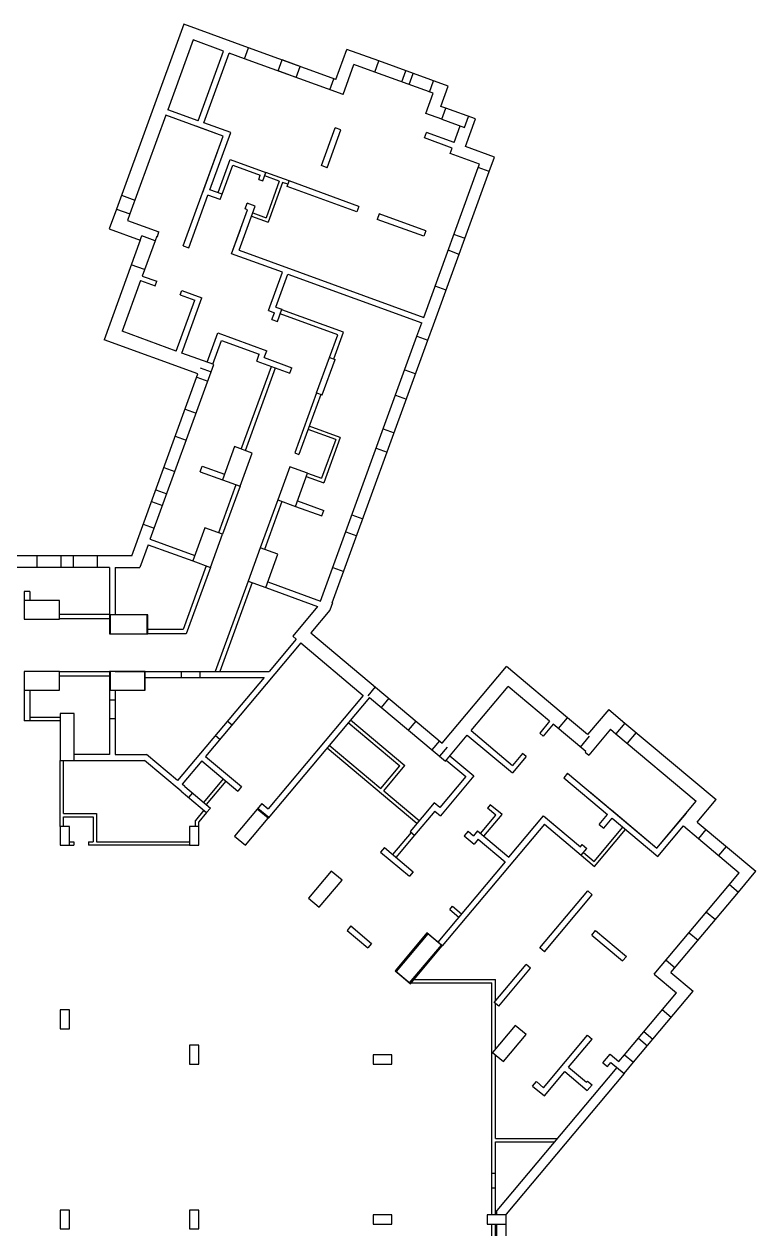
# Model space of a CAD drawing. Header units: metres. Extents: x -681087 to 1033303, y 74272 to 2630761.
# Drawn here: x -3987 to 27103, y 2579578 to 2630761 of the extents above; entities that cross this region are included whole.
import ezdxf

# ---------------------------------------------------------------- set-up
doc = ezdxf.new("R2010")
doc.units = ezdxf.units.M
for name, color, linetype in [('SKELETON_CLEAN', 7, 'Continuous'), ('SKELETON_ISOLATED', 1, 'Continuous'), ('SKELETON_ORIGINAL', 8, 'Continuous')]:
    doc.layers.add(name, color=color, linetype=linetype)

msp = doc.modelspace()

# ---------------------------------------------------------------- linework, layer by layer
at = {"layer": 'SKELETON_CLEAN'}
for p, q in [((2798, 2630761), (-61, 2622905)), ((5552, 2629758), (2798, 2630761)), ((3191, 2630086), (2114, 2627125)), ((4488, 2629614), (3191, 2630086)), ((3411, 2626654), (4488, 2629614)), ((3646, 2626568), (4723, 2629528)), ((5381, 2629289), (4723, 2629528)), ((5381, 2629289), (5552, 2629758)), ((9562, 2627767), (5381, 2629289)), ((9263, 2628407), (5552, 2629758)), ((9263, 2628407), (9729, 2629685)), ((11082, 2629193), (9729, 2629685)), ((6809, 2628769), (6980, 2629239)), ((7570, 2628492), (6809, 2628769)), ((7741, 2628962), (6980, 2629239)), ((7570, 2628492), (7741, 2628962)), ((9562, 2627767), (10027, 2629045)), ((10911, 2628723), (10027, 2629045)), ((10911, 2628723), (11082, 2629193)), ((14032, 2628119), (11082, 2629193)), ((13392, 2627820), (10911, 2628723)), ((13080, 2626965), (13392, 2627820)), ((13721, 2627264), (14032, 2628119)), ((13933, 2627187), (13721, 2627264)), ((2028, 2626891), (503, 2622700)), ((4471, 2626001), (2028, 2626891)), ((3411, 2626654), (2114, 2627125)), ((13762, 2626717), (13080, 2626965)), ((13762, 2626717), (13933, 2627187)), ((13762, 2626717), (14720, 2626368)), ((15187, 2626730), (13933, 2627187)), ((14720, 2626368), (14891, 2626838)), ((14760, 2625556), (15187, 2626730)), ((4471, 2626001), (3325, 2626419)), ((4792, 2626151), (3646, 2626568)), ((8649, 2624747), (9234, 2626354)), ((8884, 2624661), (9469, 2626268)), ((9469, 2626268), (9234, 2626354)), ((14290, 2625727), (14546, 2626432)), ((2775, 2621340), (4471, 2626001)), ((3589, 2623577), (4471, 2626001)), ((3910, 2623726), (4792, 2626151)), ((13020, 2625923), (13106, 2626158)), ((14204, 2625492), (13020, 2625923)), ((14290, 2625727), (13106, 2626158)), ((14119, 2625257), (14204, 2625492)), ((15359, 2624805), (14119, 2625257)), ((16000, 2625104), (14760, 2625556)), ((4253, 2623601), (4764, 2625006)), ((4431, 2623537), (4877, 2624763)), ((4764, 2625006), (6286, 2624452)), ((4877, 2624763), (6043, 2624339)), ((8884, 2624661), (8649, 2624747)), ((12992, 2618303), (15308, 2624664)), ((15308, 2624664), (15359, 2624805)), ((15778, 2624493), (15308, 2624664)), ((15778, 2624493), (16000, 2625104)), ((5979, 2624165), (6043, 2624339)), ((5979, 2624165), (6158, 2624100)), ((6158, 2624100), (6286, 2624452)), ((6855, 2624086), (6235, 2624311)), ((7268, 2624095), (6286, 2624452)), ((13411, 2617991), (15778, 2624493)), ((4431, 2623537), (3910, 2623726)), ((6855, 2624086), (6291, 2622535)), ((6996, 2624034), (6380, 2622343)), ((7217, 2623954), (6996, 2624034)), ((7183, 2623860), (7268, 2624095)), ((10152, 2622779), (7183, 2623860)), ((10238, 2623014), (7268, 2624095)), ((3010, 2621255), (3824, 2623491)), ((4346, 2623302), (3824, 2623491)), ((4346, 2623302), (4431, 2623537)), ((5398, 2622919), (5483, 2623153)), ((5831, 2623027), (5483, 2623153)), ((-61, 2622905), (-369, 2622059)), ((-61, 2622905), (503, 2622700)), ((503, 2622700), (400, 2622418)), ((5151, 2621157), (5831, 2623027)), ((5511, 2622877), (5398, 2622919)), ((5727, 2622740), (6291, 2622535)), ((10238, 2623014), (10152, 2622779)), ((11102, 2622699), (11017, 2622464)), ((13075, 2621981), (11102, 2622699)), ((400, 2622418), (1744, 2621929)), ((5676, 2622599), (6380, 2622343)), ((12990, 2621746), (11017, 2622464)), ((-369, 2622059), (947, 2621580)), ((947, 2621580), (1012, 2621759)), ((1576, 2621554), (1012, 2621759)), ((1647, 2621751), (1576, 2621554)), ((1647, 2621751), (1676, 2621741)), ((1676, 2621741), (1744, 2621929)), ((4830, 2621007), (5205, 2622036)), ((13075, 2621981), (12990, 2621746)), ((947, 2621580), (-592, 2617352)), ((1576, 2621554), (1032, 2620059)), ((2775, 2621340), (3010, 2621255)), ((5151, 2621157), (12992, 2618303)), ((6987, 2620223), (4830, 2621007)), ((1032, 2620059), (1647, 2619835)), ((6392, 2618587), (6987, 2620223)), ((6712, 2618737), (7222, 2620137)), ((7222, 2620137), (12907, 2618068)), ((963, 2619871), (177, 2617710)), ((963, 2619871), (1579, 2619647)), ((1579, 2619647), (1647, 2619835)), ((2479, 2616872), (3266, 2619034)), ((2650, 2619258), (2719, 2619445)), ((2650, 2619258), (3266, 2619034)), ((2714, 2616787), (3569, 2619136)), ((2719, 2619445), (3569, 2619136)), ((6392, 2618587), (6645, 2618495)), ((6712, 2618737), (6966, 2618645)), ((6778, 2618128), (6966, 2618645)), ((9581, 2617672), (6959, 2618626)), ((6543, 2618213), (6645, 2618495)), ((6543, 2618213), (6778, 2618128)), ((9337, 2617558), (6894, 2618447)), ((12702, 2617504), (12907, 2618068)), ((2479, 2616872), (177, 2617710)), ((3790, 2616395), (4245, 2617645)), ((4245, 2617645), (6326, 2616887)), ((8604, 2606246), (12702, 2617504)), ((8988, 2616599), (9337, 2617558)), ((9167, 2616535), (9581, 2617672)), ((12702, 2617504), (13171, 2617333)), ((13171, 2617333), (13411, 2617991)), ((3397, 2615900), (-592, 2617352)), ((4025, 2616310), (4394, 2617324)), ((4394, 2617324), (6006, 2616738)), ((9108, 2606169), (13171, 2617333)), ((4072, 2616293), (2714, 2616787)), ((5898, 2616442), (6006, 2616738)), ((6218, 2616591), (6326, 2616887)), ((6218, 2616591), (7393, 2616164)), ((8441, 2615096), (8988, 2616599)), ((8676, 2615010), (9223, 2616514)), ((8988, 2616599), (9223, 2616514)), ((1373, 2608878), (4072, 2616293)), ((5898, 2616442), (7308, 2615929)), ((7308, 2615929), (7393, 2616164)), ((584, 2608173), (3397, 2615900)), ((8441, 2615096), (7511, 2612540)), ((8620, 2615031), (7689, 2612475)), ((8441, 2615096), (8676, 2615010)), ((9250, 2613109), (8076, 2613537)), ((9443, 2613199), (8127, 2613678)), ((9250, 2613109), (8652, 2611465)), ((9443, 2613199), (8742, 2611273)), ((4949, 2612812), (4436, 2611403)), ((5701, 2612539), (4949, 2612812)), ((5188, 2611129), (5701, 2612539)), ((7511, 2612540), (7689, 2612475)), ((3497, 2611745), (3582, 2611980)), ((3582, 2611980), (4522, 2611638)), ((7299, 2611957), (6786, 2610548)), ((8050, 2611684), (7299, 2611957)), ((3497, 2611745), (4436, 2611403)), ((4436, 2611403), (5188, 2611129)), ((7537, 2610274), (8050, 2611684)), ((7999, 2611543), (8742, 2611273)), ((8050, 2611684), (8652, 2611465)), ((5188, 2611129), (4446, 2609090)), ((6786, 2610548), (6043, 2608509)), ((6786, 2610548), (7537, 2610274)), ((7623, 2610509), (8751, 2610099)), ((7537, 2610274), (8665, 2609864)), ((8665, 2609864), (8751, 2610099)), ((3694, 2609364), (3181, 2607954)), ((4446, 2609090), (3694, 2609364)), ((1373, 2608878), (3267, 2608189)), ((3933, 2607681), (4446, 2609090)), ((1288, 2608643), (934, 2607673)), ((1288, 2608643), (3181, 2607954)), ((6043, 2608509), (5530, 2607099)), ((6795, 2608235), (6043, 2608509)), ((584, 2608173), (-7677, 2608173)), ((3181, 2607954), (3933, 2607681)), ((6282, 2606826), (6795, 2608235)), ((-362, 2607673), (-8277, 2607673)), ((-362, 2607673), (-362, 2605658)), ((-112, 2607673), (-112, 2605658)), ((-112, 2607673), (934, 2607673)), ((3754, 2607746), (2772, 2605048)), ((3933, 2607681), (2905, 2604858)), ((5530, 2607099), (4132, 2603258)), ((5530, 2607099), (6282, 2606826)), ((6282, 2606826), (8482, 2606025)), ((6368, 2607060), (8604, 2606246)), ((-3987, 2606658), (-3987, 2606278)), ((-3737, 2606658), (-3987, 2606658)), ((-2487, 2606278), (-3987, 2606278)), ((-3987, 2606278), (-3987, 2605478)), ((-3737, 2606658), (-3737, 2606278)), ((-2487, 2605478), (-2487, 2606278)), ((8482, 2606025), (7423, 2604763)), ((8996, 2605860), (8191, 2604901)), ((9112, 2606179), (8996, 2605860)), ((-3987, 2605478), (-2487, 2605478)), ((-362, 2605658), (-362, 2604858)), ((1238, 2604858), (1238, 2605658)), ((2772, 2605048), (1238, 2605048)), ((2905, 2604858), (1238, 2604858)), ((7423, 2604763), (7576, 2604634)), ((8191, 2604901), (13776, 2600215)), ((7767, 2604474), (3721, 2599652)), ((7576, 2604634), (6420, 2603258)), ((7767, 2604474), (10425, 2602243)), ((-2487, 2603258), (-3987, 2603258)), ((-3987, 2603258), (-3987, 2602458)), ((-2487, 2602458), (-2487, 2603258)), ((-2487, 2603258), (-362, 2603258)), ((-362, 2603258), (-362, 2602458)), ((-112, 2603258), (6420, 2603258)), ((13776, 2600215), (16504, 2603467)), ((19101, 2601288), (16504, 2603467)), ((1138, 2603008), (6211, 2603008)), ((6211, 2603008), (2533, 2598625)), ((-3987, 2602458), (-2487, 2602458)), ((-3987, 2602458), (-3987, 2601158)), ((-3737, 2602458), (-3737, 2601158)), ((-362, 2602458), (-362, 2599728)), ((-112, 2602458), (-112, 2599728)), ((10681, 2602159), (6378, 2597031)), ((10425, 2602243), (6379, 2597421)), ((10681, 2602159), (13914, 2599447)), ((15003, 2600745), (16578, 2602622)), ((18340, 2601143), (16578, 2602622)), ((20851, 2601647), (19952, 2600575)), ((20851, 2601647), (21541, 2601069)), ((-3737, 2601158), (-3987, 2601158)), ((-2459, 2601158), (-3737, 2601158)), ((-1857, 2601478), (-2457, 2601478)), ((-2457, 2601478), (-2457, 2599478)), ((-1857, 2599478), (-1857, 2601478)), ((9878, 2601202), (12189, 2599263)), ((18340, 2601143), (17919, 2600642)), ((18716, 2600829), (19101, 2601288)), ((19952, 2600575), (19101, 2601288)), ((9781, 2601087), (11977, 2599244)), ((15003, 2600745), (16765, 2599267)), ((18072, 2600513), (17919, 2600642)), ((18493, 2601015), (18072, 2600513)), ((19872, 2599858), (18493, 2601015)), ((20925, 2600802), (20006, 2599706)), ((20925, 2600802), (21155, 2600609)), ((21541, 2601069), (21155, 2600609)), ((21155, 2600609), (24572, 2597742)), ((21541, 2601069), (25417, 2597816)), ((8978, 2600129), (11174, 2598287)), ((13914, 2599447), (14843, 2600554)), ((14843, 2600554), (16758, 2598947)), ((-362, 2599728), (-1857, 2599728)), ((-112, 2599728), (1219, 2599728)), ((2533, 2598625), (1219, 2599728)), ((3721, 2599652), (5253, 2598366)), ((14107, 2599676), (15126, 2598822)), ((17340, 2599640), (16758, 2598947)), ((17186, 2599768), (16765, 2599267)), ((17340, 2599640), (17186, 2599768)), ((19872, 2599858), (19853, 2599835)), ((19853, 2599835), (20006, 2599706)), ((-2457, 2596678), (-2457, 2599478)), ((-2457, 2599478), (-1857, 2599478)), ((-2307, 2597228), (-2307, 2599478)), ((-1857, 2599478), (1128, 2599478)), ((2679, 2598176), (1128, 2599478)), ((3560, 2599460), (2725, 2598464)), ((3560, 2599460), (5092, 2598174)), ((11174, 2598287), (11977, 2599244)), ((11289, 2598190), (12189, 2599263)), ((13946, 2599485), (14773, 2598791)), ((14773, 2598791), (13671, 2597477)), ((15126, 2598822), (13702, 2597125)), ((19101, 2598939), (18940, 2598747)), ((18940, 2598747), (20802, 2597185)), ((2679, 2598176), (3767, 2597263)), ((2839, 2598368), (2725, 2598464)), ((2839, 2598368), (3927, 2597455)), ((5253, 2598366), (5092, 2598174)), ((11289, 2598190), (12797, 2596925)), ((20032, 2598158), (22901, 2595750)), ((6111, 2597646), (5918, 2597416)), ((6111, 2597646), (6379, 2597421)), ((13430, 2597679), (12408, 2596461)), ((13671, 2597477), (13430, 2597679)), ((15819, 2597594), (15696, 2597448)), ((16317, 2597176), (15819, 2597594)), ((22901, 2595750), (24572, 2597742)), ((24614, 2596859), (25417, 2597816)), ((-2307, 2597228), (-909, 2597228)), ((-2307, 2597078), (-1059, 2597078)), ((-2307, 2596678), (-2307, 2597078)), ((-1059, 2597078), (-1059, 2596028)), ((-909, 2597228), (-909, 2596028)), ((3652, 2597360), (3291, 2596930)), ((3767, 2597263), (3441, 2596875)), ((3927, 2597455), (3767, 2597263)), ((5918, 2597416), (4954, 2596267)), ((5414, 2595881), (6378, 2597031)), ((6378, 2597031), (5918, 2597416)), ((13461, 2597327), (12599, 2596301)), ((13461, 2597327), (13702, 2597125)), ((15400, 2596379), (16049, 2597153)), ((15545, 2596257), (16317, 2597176)), ((16049, 2597153), (15696, 2597448)), ((16610, 2595363), (18085, 2597121)), ((18085, 2597121), (18943, 2596401)), ((20445, 2596760), (20802, 2597185)), ((22901, 2595750), (24154, 2597244)), ((-2059, 2596678), (-2459, 2596678)), ((-2459, 2596678), (-2459, 2595878)), ((-2059, 2595878), (-2059, 2596678)), ((3441, 2596678), (3041, 2596678)), ((3041, 2596678), (3041, 2595878)), ((3291, 2596678), (3291, 2596930)), ((3441, 2596678), (3441, 2596875)), ((3441, 2595878), (3441, 2596678)), ((18116, 2596769), (13780, 2591602)), ((18116, 2596769), (19679, 2595458)), ((20235, 2595187), (21453, 2596639)), ((20253, 2594976), (21568, 2596542)), ((20445, 2596760), (20636, 2596599)), ((20636, 2596599), (20993, 2597024)), ((20993, 2597024), (22931, 2595398)), ((22931, 2595398), (24024, 2596700)), ((24024, 2596700), (24660, 2596167)), ((24614, 2596859), (27103, 2594769)), ((24981, 2596550), (24660, 2596167)), ((-2059, 2596028), (-1869, 2596028)), ((-1869, 2596028), (-1869, 2595878)), ((-1249, 2596028), (-1059, 2596028)), ((-1249, 2596028), (-1249, 2595878)), ((-909, 2596028), (3041, 2596028)), ((4954, 2596267), (5414, 2595881)), ((12599, 2596301), (11812, 2595362)), ((12408, 2596461), (12599, 2596301)), ((14874, 2596468), (14713, 2596276)), ((14713, 2596276), (15134, 2595923)), ((14874, 2596468), (15104, 2596275)), ((15277, 2596482), (15104, 2596275)), ((15308, 2596130), (15134, 2595923)), ((15277, 2596482), (16610, 2595363)), ((15308, 2596130), (16449, 2595172)), ((24660, 2596167), (26399, 2594708)), ((-2459, 2595878), (-2059, 2595878)), ((-2059, 2595878), (-1869, 2595878)), ((3041, 2595878), (-1249, 2595878)), ((3041, 2595878), (3441, 2595878)), ((11318, 2595777), (11157, 2595585)), ((11157, 2595585), (12383, 2594557)), ((11318, 2595777), (12543, 2594748)), ((19648, 2595810), (19725, 2595902)), ((19679, 2595458), (19917, 2595741)), ((19725, 2595902), (19917, 2595741)), ((19775, 2595573), (20235, 2595187)), ((16449, 2595172), (13589, 2591763)), ((19679, 2595458), (20253, 2594976)), ((9059, 2594781), (8095, 2593632)), ((9519, 2594395), (9059, 2594781)), ((12543, 2594748), (12383, 2594557)), ((25975, 2594202), (26399, 2594708)), ((26358, 2593881), (27103, 2594769)), ((8554, 2593246), (9519, 2594395)), ((22786, 2590403), (25975, 2594202)), ((25975, 2594202), (26358, 2593881)), ((8095, 2593632), (8554, 2593246)), ((17930, 2591515), (19961, 2593935)), ((18121, 2591354), (20153, 2593775)), ((19961, 2593935), (20153, 2593775)), ((23491, 2590464), (26358, 2593881)), ((14096, 2593145), (14218, 2593291)), ((14096, 2593145), (14479, 2592824)), ((14218, 2593291), (14601, 2592969)), ((9895, 2592448), (9734, 2592256)), ((9895, 2592448), (10776, 2591708)), ((9734, 2592256), (10615, 2591517)), ((13129, 2592149), (11779, 2590540)), ((13168, 2592116), (11818, 2590508)), ((13742, 2591634), (13129, 2592149)), ((13780, 2591602), (13168, 2592116)), ((20132, 2592062), (20293, 2592254)), ((20132, 2592062), (21442, 2590963)), ((20293, 2592254), (21603, 2591154)), ((10776, 2591708), (10615, 2591517)), ((12392, 2590026), (13742, 2591634)), ((12431, 2589994), (13780, 2591602)), ((18121, 2591354), (17930, 2591515)), ((21442, 2590963), (21603, 2591154)), ((15989, 2589201), (17338, 2590810)), ((16180, 2589040), (17530, 2590649)), ((17530, 2590649), (17338, 2590810)), ((22786, 2590403), (23729, 2589612)), ((23491, 2590464), (24433, 2589674)), ((12392, 2590026), (15891, 2590026)), ((12518, 2590176), (16041, 2590176)), ((15891, 2580178), (15891, 2590026)), ((16041, 2589263), (16041, 2590176)), ((21517, 2586977), (23729, 2589612)), ((21900, 2586655), (24433, 2589674)), ((-2059, 2588878), (-2459, 2588878)), ((-2459, 2588878), (-2459, 2588078)), ((-2059, 2588078), (-2059, 2588878)), ((16180, 2589040), (15989, 2589201)), ((-2459, 2588078), (-2059, 2588078)), ((16880, 2588218), (15916, 2587069)), ((16376, 2586683), (17340, 2587832)), ((17340, 2587832), (16880, 2588218)), ((3441, 2587378), (3041, 2587378)), ((3041, 2587378), (3041, 2586578)), ((3441, 2586578), (3441, 2587378)), ((18084, 2585576), (19954, 2587805)), ((19143, 2586450), (20146, 2587645)), ((19954, 2587805), (20146, 2587645)), ((11641, 2586978), (10841, 2586978)), ((10841, 2586978), (10841, 2586578)), ((11641, 2586578), (11641, 2586978)), ((15916, 2587069), (16376, 2586683)), ((16041, 2583422), (16041, 2586964)), ((20607, 2586638), (20912, 2587002)), ((20912, 2587002), (21280, 2586693)), ((21280, 2586693), (21517, 2586977)), ((21517, 2586977), (21900, 2586655)), ((3041, 2586578), (3441, 2586578)), ((10841, 2586578), (11641, 2586578)), ((21195, 2586438), (16091, 2580354)), ((19143, 2586450), (19909, 2585807)), ((20607, 2586638), (20798, 2586477)), ((20798, 2586477), (20943, 2586650)), ((20943, 2586650), (21502, 2586181)), ((21502, 2586181), (21900, 2586655)), ((21502, 2586181), (16491, 2580209)), ((17617, 2585642), (17777, 2585833)), ((17777, 2585833), (18084, 2585576)), ((18115, 2585224), (18982, 2586258)), ((18982, 2586258), (19940, 2585455)), ((19909, 2585807), (19951, 2585857)), ((19951, 2585857), (20142, 2585696)), ((17617, 2585642), (18115, 2585224)), ((19940, 2585455), (20142, 2585696)), ((16041, 2583422), (18665, 2583422)), ((16041, 2580178), (16041, 2583272)), ((16041, 2583272), (18539, 2583272)), ((-2059, 2580378), (-2459, 2580378)), ((-2459, 2580378), (-2459, 2579578)), ((-2059, 2579578), (-2059, 2580378)), ((3441, 2580378), (3041, 2580378)), ((3041, 2580378), (3041, 2579578)), ((3441, 2579578), (3441, 2580378)), ((11641, 2580178), (10841, 2580178)), ((10841, 2580178), (10841, 2579778)), ((11641, 2579778), (11641, 2580178)), ((16491, 2580178), (15691, 2580178)), ((15691, 2580178), (15691, 2579778)), ((16091, 2580178), (16091, 2580354)), ((16491, 2579041), (16491, 2580209)), ((16491, 2579778), (16491, 2580178)), ((10841, 2579778), (11641, 2579778)), ((15691, 2579778), (16491, 2579778)), ((15891, 2571878), (15891, 2579778)), ((16041, 2575807), (16041, 2579778)), ((16091, 2578776), (16091, 2579778)), ((-2459, 2579578), (-2059, 2579578)), ((3041, 2579578), (3441, 2579578))]:
    msp.add_line(p, q, dxfattribs=at)
at = {"layer": 'SKELETON_ISOLATED'}
for p, q in [((12057, 2628306), (12228, 2628776)), ((8998, 2627972), (9169, 2628442)), ((12377, 2628190), (12548, 2628659)), ((13241, 2627875), (13412, 2628345)), ((151, 2623487), (715, 2623282)), ((14745, 2621656), (14275, 2621827)), ((14498, 2620979), (14029, 2621150)), ((1131, 2620332), (567, 2620537)), ((13944, 2619457), (13475, 2619628)), ((3489, 2616153), (3959, 2615982)), ((5241, 2612706), (6518, 2616216)), ((5419, 2612641), (6697, 2616151)), ((12182, 2616076), (12652, 2615905)), ((3345, 2615759), (3815, 2615588)), ((11788, 2614995), (12258, 2614824)), ((2849, 2614396), (3319, 2614225)), ((11269, 2613567), (11738, 2613396)), ((2432, 2613250), (2902, 2613079)), ((10971, 2612749), (11441, 2612578)), ((1952, 2611930), (2422, 2611758)), ((1603, 2610971), (2073, 2610800)), ((5010, 2611194), (4267, 2609155)), ((1423, 2610478), (1893, 2610307)), ((6964, 2610483), (6222, 2608444)), ((9938, 2609911), (10408, 2609740)), ((1074, 2609519), (1544, 2609348)), ((9678, 2609197), (10148, 2609026)), ((-3452, 2608173), (-3452, 2607673)), ((-2432, 2608173), (-2432, 2607673)), ((-1907, 2608173), (-1907, 2607673)), ((-887, 2608173), (-887, 2607673)), ((9124, 2607675), (9594, 2607504)), ((5709, 2607034), (4334, 2603258)), ((-2487, 2605698), (-362, 2605698)), ((-2487, 2605508), (-362, 2605508)), ((1250, 2605658), (-350, 2605658)), ((-337, 2605658), (-337, 2604858)), ((1263, 2604858), (1263, 2605658)), ((-350, 2604858), (1250, 2604858)), ((1150, 2603258), (-350, 2603258)), ((-337, 2603258), (-337, 2602458)), ((1138, 2602458), (1138, 2603258)), ((1163, 2602458), (1163, 2603258)), ((2698, 2603008), (2698, 2603258)), ((3498, 2603008), (3498, 2603258)), ((-2487, 2603068), (-362, 2603068)), ((-350, 2602458), (1150, 2602458)), ((10934, 2602600), (10612, 2602217)), ((-112, 2602043), (-362, 2602043)), ((11508, 2602118), (11187, 2601735)), ((-2457, 2601308), (-3737, 2601308)), ((-112, 2601243), (-362, 2601243)), ((4654, 2601153), (4846, 2600992)), ((12657, 2601154), (12336, 2600771)), ((22016, 2600670), (21630, 2600210)), ((4140, 2600540), (4332, 2600379)), ((13661, 2600312), (13339, 2599929)), ((19650, 2600044), (20036, 2600504)), ((8882, 2600014), (12700, 2596810)), ((13983, 2600042), (13661, 2599659)), ((4472, 2598695), (3636, 2597699)), ((4587, 2598599), (3751, 2597603)), ((2572, 2598266), (2449, 2598369)), ((3161, 2598098), (3001, 2597906)), ((5950, 2597454), (6410, 2597069)), ((12454, 2596423), (11666, 2595484)), ((25839, 2595830), (25518, 2595447)), ((24998, 2593038), (25381, 2592716)), ((24262, 2592161), (24645, 2591839)), ((23284, 2590996), (23668, 2590675)), ((11799, 2590524), (12411, 2590010)), ((16041, 2587218), (16041, 2589157)), ((23124, 2588892), (23507, 2588571)), ((22340, 2587957), (22723, 2587636)), ((22109, 2587682), (22492, 2587360)), ((15891, 2581941), (16041, 2581941)), ((15891, 2581321), (16041, 2581321))]:
    msp.add_line(p, q, dxfattribs=at)
at = {"layer": 'SKELETON_ORIGINAL'}
for p, q in [((2798, 2630761), (-61, 2622905)), ((5552, 2629758), (2798, 2630761)), ((3191, 2630086), (2114, 2627125)), ((4488, 2629614), (3191, 2630086)), ((3411, 2626654), (4488, 2629614)), ((3646, 2626568), (4723, 2629528)), ((5381, 2629289), (4723, 2629528)), ((5381, 2629289), (5552, 2629758)), ((9562, 2627767), (5381, 2629289)), ((9263, 2628407), (5552, 2629758)), ((9263, 2628407), (9729, 2629685)), ((11082, 2629193), (9729, 2629685)), ((6809, 2628769), (6980, 2629239)), ((7570, 2628492), (6809, 2628769)), ((7741, 2628962), (6980, 2629239)), ((7570, 2628492), (7741, 2628962)), ((9562, 2627767), (10027, 2629045)), ((10911, 2628723), (10027, 2629045)), ((10911, 2628723), (11082, 2629193)), ((14032, 2628119), (11082, 2629193)), ((12057, 2628306), (12228, 2628776)), ((8998, 2627972), (9169, 2628442)), ((13392, 2627820), (10911, 2628723)), ((12377, 2628190), (12548, 2628659)), ((13241, 2627875), (13412, 2628345)), ((13080, 2626965), (13392, 2627820)), ((13721, 2627264), (14032, 2628119)), ((13933, 2627187), (13721, 2627264)), ((2028, 2626891), (503, 2622700)), ((4471, 2626001), (2028, 2626891)), ((3411, 2626654), (2114, 2627125)), ((13762, 2626717), (13080, 2626965)), ((13762, 2626717), (13933, 2627187)), ((13762, 2626717), (14720, 2626368)), ((15187, 2626730), (13933, 2627187)), ((14720, 2626368), (14891, 2626838)), ((14760, 2625556), (15187, 2626730)), ((4471, 2626001), (3325, 2626419)), ((4792, 2626151), (3646, 2626568)), ((8649, 2624747), (9234, 2626354)), ((8884, 2624661), (9469, 2626268)), ((9469, 2626268), (9234, 2626354)), ((14290, 2625727), (14546, 2626432)), ((2775, 2621340), (4471, 2626001)), ((3589, 2623577), (4471, 2626001)), ((3910, 2623726), (4792, 2626151)), ((13020, 2625923), (13106, 2626158)), ((14204, 2625492), (13020, 2625923)), ((14290, 2625727), (13106, 2626158)), ((14119, 2625257), (14204, 2625492)), ((15359, 2624805), (14119, 2625257)), ((16000, 2625104), (14760, 2625556)), ((4253, 2623601), (4764, 2625006)), ((4431, 2623537), (4877, 2624763)), ((4764, 2625006), (6286, 2624452)), ((4877, 2624763), (6043, 2624339)), ((8884, 2624661), (8649, 2624747)), ((12992, 2618303), (15308, 2624664)), ((15308, 2624664), (15359, 2624805)), ((15778, 2624493), (15308, 2624664)), ((15778, 2624493), (16000, 2625104)), ((5979, 2624165), (6043, 2624339)), ((5979, 2624165), (6158, 2624100)), ((6158, 2624100), (6286, 2624452)), ((6855, 2624086), (6235, 2624311)), ((7268, 2624095), (6286, 2624452)), ((13411, 2617991), (15778, 2624493)), ((4431, 2623537), (3910, 2623726)), ((6855, 2624086), (6291, 2622535)), ((6996, 2624034), (6380, 2622343)), ((7217, 2623954), (6996, 2624034)), ((7183, 2623860), (7268, 2624095)), ((10152, 2622779), (7183, 2623860)), ((10238, 2623014), (7268, 2624095)), ((151, 2623487), (715, 2623282)), ((3010, 2621255), (3824, 2623491)), ((4346, 2623302), (3824, 2623491)), ((4346, 2623302), (4431, 2623537)), ((5398, 2622919), (5483, 2623153)), ((5831, 2623027), (5483, 2623153)), ((-61, 2622905), (-369, 2622059)), ((-61, 2622905), (503, 2622700)), ((503, 2622700), (400, 2622418)), ((4830, 2621007), (5511, 2622877)), ((5151, 2621157), (5831, 2623027)), ((5511, 2622877), (5398, 2622919)), ((5727, 2622740), (6291, 2622535)), ((10238, 2623014), (10152, 2622779)), ((11102, 2622699), (11017, 2622464)), ((13075, 2621981), (11102, 2622699)), ((400, 2622418), (1744, 2621929)), ((5676, 2622599), (6380, 2622343)), ((12990, 2621746), (11017, 2622464)), ((-369, 2622059), (947, 2621580)), ((947, 2621580), (1012, 2621759)), ((1576, 2621554), (1012, 2621759)), ((1647, 2621751), (1576, 2621554)), ((1647, 2621751), (1676, 2621741)), ((1676, 2621741), (1744, 2621929)), ((13075, 2621981), (12990, 2621746)), ((14745, 2621656), (14275, 2621827)), ((947, 2621580), (-592, 2617352)), ((1576, 2621554), (1032, 2620059)), ((2775, 2621340), (3010, 2621255)), ((4830, 2621007), (4899, 2621195)), ((5151, 2621157), (12992, 2618303)), ((14498, 2620979), (14029, 2621150)), ((6987, 2620223), (4830, 2621007)), ((1131, 2620332), (567, 2620537)), ((1032, 2620059), (1647, 2619835)), ((6392, 2618587), (6987, 2620223)), ((6712, 2618737), (7222, 2620137)), ((7222, 2620137), (12907, 2618068)), ((963, 2619871), (177, 2617710)), ((963, 2619871), (1579, 2619647)), ((1579, 2619647), (1647, 2619835)), ((13944, 2619457), (13475, 2619628)), ((2479, 2616872), (3266, 2619034)), ((2650, 2619258), (2719, 2619445)), ((2650, 2619258), (3266, 2619034)), ((2714, 2616787), (3569, 2619136)), ((2719, 2619445), (3569, 2619136)), ((6392, 2618587), (6645, 2618495)), ((6712, 2618737), (6966, 2618645)), ((6778, 2618128), (6966, 2618645)), ((9581, 2617672), (6959, 2618626)), ((6543, 2618213), (6645, 2618495)), ((6543, 2618213), (6778, 2618128)), ((9337, 2617558), (6894, 2618447)), ((12702, 2617504), (12907, 2618068)), ((2479, 2616872), (177, 2617710)), ((3790, 2616395), (4245, 2617645)), ((4245, 2617645), (6326, 2616887)), ((8604, 2606246), (12702, 2617504)), ((8988, 2616599), (9337, 2617558)), ((9167, 2616535), (9581, 2617672)), ((12702, 2617504), (13171, 2617333)), ((13171, 2617333), (13411, 2617991)), ((3397, 2615900), (-592, 2617352)), ((4025, 2616310), (4394, 2617324)), ((4394, 2617324), (6006, 2616738)), ((9108, 2606169), (13171, 2617333)), ((4072, 2616293), (2714, 2616787)), ((5898, 2616442), (6006, 2616738)), ((6218, 2616591), (6326, 2616887)), ((6218, 2616591), (7393, 2616164)), ((8441, 2615096), (8988, 2616599)), ((8676, 2615010), (9223, 2616514)), ((8988, 2616599), (9223, 2616514)), ((1373, 2608878), (4072, 2616293)), ((3489, 2616153), (3959, 2615982)), ((5241, 2612706), (6518, 2616216)), ((5419, 2612641), (6697, 2616151)), ((5898, 2616442), (7308, 2615929)), ((7308, 2615929), (7393, 2616164)), ((12182, 2616076), (12652, 2615905)), ((584, 2608173), (3397, 2615900)), ((3345, 2615759), (3815, 2615588)), ((8441, 2615096), (7511, 2612540)), ((8620, 2615031), (7689, 2612475)), ((8441, 2615096), (8676, 2615010)), ((11788, 2614995), (12258, 2614824)), ((2849, 2614396), (3319, 2614225)), ((9250, 2613109), (8076, 2613537)), ((9443, 2613199), (8127, 2613678)), ((11269, 2613567), (11738, 2613396)), ((2432, 2613250), (2902, 2613079)), ((9250, 2613109), (8652, 2611465)), ((9443, 2613199), (8742, 2611273)), ((4949, 2612812), (4436, 2611403)), ((4949, 2612812), (4436, 2611403)), ((5701, 2612539), (4949, 2612812)), ((5701, 2612539), (4949, 2612812)), ((5188, 2611129), (5701, 2612539)), ((5188, 2611129), (5701, 2612539)), ((7511, 2612540), (7689, 2612475)), ((10971, 2612749), (11441, 2612578)), ((1952, 2611930), (2422, 2611758)), ((3497, 2611745), (3582, 2611980)), ((3582, 2611980), (4522, 2611638)), ((7299, 2611957), (6786, 2610548)), ((7299, 2611957), (6786, 2610548)), ((8050, 2611684), (7299, 2611957)), ((8050, 2611684), (7299, 2611957)), ((3497, 2611745), (4436, 2611403)), ((4436, 2611403), (5188, 2611129)), ((4436, 2611403), (5188, 2611129)), ((7537, 2610274), (8050, 2611684)), ((7537, 2610274), (8050, 2611684)), ((7999, 2611543), (8742, 2611273)), ((8050, 2611684), (8652, 2611465)), ((1603, 2610971), (2073, 2610800)), ((5010, 2611194), (4267, 2609155)), ((5188, 2611129), (4446, 2609090)), ((1423, 2610478), (1893, 2610307)), ((6786, 2610548), (6043, 2608509)), ((6964, 2610483), (6222, 2608444)), ((6786, 2610548), (7537, 2610274)), ((6786, 2610548), (7537, 2610274)), ((7623, 2610509), (8751, 2610099)), ((7537, 2610274), (8665, 2609864)), ((8665, 2609864), (8751, 2610099)), ((9938, 2609911), (10408, 2609740)), ((1074, 2609519), (1544, 2609348)), ((3694, 2609364), (3181, 2607954)), ((3694, 2609364), (3181, 2607954)), ((4446, 2609090), (3694, 2609364)), ((4446, 2609090), (3694, 2609364)), ((1373, 2608878), (3267, 2608189)), ((3933, 2607681), (4446, 2609090)), ((3933, 2607681), (4446, 2609090)), ((9678, 2609197), (10148, 2609026)), ((1288, 2608643), (934, 2607673)), ((1288, 2608643), (3181, 2607954)), ((6043, 2608509), (5530, 2607099)), ((6043, 2608509), (5530, 2607099)), ((6795, 2608235), (6043, 2608509)), ((6795, 2608235), (6043, 2608509)), ((584, 2608173), (-7677, 2608173)), ((-3452, 2608173), (-3452, 2607673)), ((-2432, 2608173), (-2432, 2607673)), ((-1907, 2608173), (-1907, 2607673)), ((-887, 2608173), (-887, 2607673)), ((3181, 2607954), (3933, 2607681)), ((3181, 2607954), (3933, 2607681)), ((6282, 2606826), (6795, 2608235)), ((6282, 2606826), (6795, 2608235)), ((-362, 2607673), (-8277, 2607673)), ((-362, 2607673), (-362, 2605658)), ((-112, 2607673), (-112, 2605658)), ((-112, 2607673), (934, 2607673)), ((3754, 2607746), (2772, 2605048)), ((3933, 2607681), (2905, 2604858)), ((9124, 2607675), (9594, 2607504)), ((5530, 2607099), (4132, 2603258)), ((5709, 2607034), (4334, 2603258)), ((5530, 2607099), (6282, 2606826)), ((5530, 2607099), (6282, 2606826)), ((6282, 2606826), (8482, 2606025)), ((6368, 2607060), (8604, 2606246)), ((-3987, 2606658), (-3987, 2606278)), ((-3737, 2606658), (-3987, 2606658)), ((-2487, 2606278), (-3987, 2606278)), ((-3987, 2606278), (-3987, 2605478)), ((-2487, 2606278), (-3987, 2606278)), ((-3987, 2606278), (-3987, 2605478)), ((-3737, 2606658), (-3737, 2606278)), ((-2487, 2605478), (-2487, 2606278)), ((-2487, 2605478), (-2487, 2606278)), ((8482, 2606025), (7423, 2604763)), ((8996, 2605860), (8191, 2604901)), ((9112, 2606179), (8996, 2605860)), ((-3987, 2605478), (-2487, 2605478)), ((-3987, 2605478), (-2487, 2605478)), ((-2487, 2605698), (-362, 2605698)), ((-2487, 2605508), (-362, 2605508)), ((1238, 2605658), (-362, 2605658)), ((-362, 2605658), (-362, 2604858)), ((1263, 2605658), (-337, 2605658)), ((-337, 2605658), (-337, 2604858)), ((1238, 2604858), (1238, 2605658)), ((1263, 2604858), (1263, 2605658)), ((-362, 2604858), (1238, 2604858)), ((-337, 2604858), (1263, 2604858)), ((2772, 2605048), (1238, 2605048)), ((2905, 2604858), (1238, 2604858)), ((7423, 2604763), (7576, 2604634)), ((8191, 2604901), (13776, 2600215)), ((7767, 2604474), (3721, 2599652)), ((7576, 2604634), (6420, 2603258)), ((7767, 2604474), (10425, 2602243)), ((-2487, 2603258), (-3987, 2603258)), ((-3987, 2603258), (-3987, 2602458)), ((-2487, 2603258), (-3987, 2603258)), ((-3987, 2603258), (-3987, 2602458)), ((-2487, 2602458), (-2487, 2603258)), ((-2487, 2602458), (-2487, 2603258)), ((-2487, 2603258), (-362, 2603258)), ((1138, 2603258), (-362, 2603258)), ((-362, 2603258), (-362, 2602458)), ((1163, 2603258), (-337, 2603258)), ((-337, 2603258), (-337, 2602458)), ((-112, 2603258), (6420, 2603258)), ((1138, 2602458), (1138, 2603258)), ((1163, 2602458), (1163, 2603258)), ((2698, 2603008), (2698, 2603258)), ((3498, 2603008), (3498, 2603258)), ((13776, 2600215), (16504, 2603467)), ((19101, 2601288), (16504, 2603467)), ((-2487, 2603068), (-362, 2603068)), ((1138, 2603008), (6211, 2603008)), ((6211, 2603008), (2533, 2598625)), ((-3987, 2602458), (-2487, 2602458)), ((-3987, 2602458), (-3987, 2601158)), ((-3987, 2602458), (-2487, 2602458)), ((-3737, 2602458), (-3737, 2601158)), ((-362, 2602458), (1138, 2602458)), ((-362, 2602458), (-362, 2599728)), ((-337, 2602458), (1163, 2602458)), ((-112, 2602458), (-112, 2599728)), ((10681, 2602159), (6378, 2597031)), ((10425, 2602243), (6379, 2597421)), ((10934, 2602600), (10612, 2602217)), ((10681, 2602159), (13914, 2599447)), ((15003, 2600745), (16578, 2602622)), ((18340, 2601143), (16578, 2602622)), ((-112, 2602043), (-362, 2602043)), ((11508, 2602118), (11187, 2601735)), ((20851, 2601647), (19952, 2600575)), ((20851, 2601647), (21541, 2601069)), ((-3737, 2601158), (-3987, 2601158)), ((-2457, 2601308), (-3737, 2601308)), ((-2459, 2601158), (-3737, 2601158)), ((-1857, 2601478), (-2457, 2601478)), ((-2457, 2601478), (-2457, 2599478)), ((-1857, 2601478), (-2457, 2601478)), ((-2457, 2601478), (-2457, 2599478)), ((-1857, 2599478), (-1857, 2601478)), ((-1857, 2599478), (-1857, 2601478)), ((-112, 2601243), (-362, 2601243)), ((4654, 2601153), (4846, 2600992)), ((9878, 2601202), (12189, 2599263)), ((12657, 2601154), (12336, 2600771)), ((18340, 2601143), (17919, 2600642)), ((18716, 2600829), (19101, 2601288)), ((19952, 2600575), (19101, 2601288)), ((9781, 2601087), (11977, 2599244)), ((15003, 2600745), (16765, 2599267)), ((18072, 2600513), (17919, 2600642)), ((18493, 2601015), (18072, 2600513)), ((19872, 2599858), (18493, 2601015)), ((20925, 2600802), (20006, 2599706)), ((20925, 2600802), (21155, 2600609)), ((21541, 2601069), (21155, 2600609)), ((21155, 2600609), (24572, 2597742)), ((21541, 2601069), (25417, 2597816)), ((22016, 2600670), (21630, 2600210)), ((4140, 2600540), (4332, 2600379)), ((8978, 2600129), (11174, 2598287)), ((13661, 2600312), (13339, 2599929)), ((13914, 2599447), (14843, 2600554)), ((14843, 2600554), (16758, 2598947)), ((19650, 2600044), (20036, 2600504)), ((-362, 2599728), (-1857, 2599728)), ((-112, 2599728), (1219, 2599728)), ((2533, 2598625), (1219, 2599728)), ((3721, 2599652), (5253, 2598366)), ((8882, 2600014), (12700, 2596810)), ((13983, 2600042), (13661, 2599659)), ((14107, 2599676), (15126, 2598822)), ((17340, 2599640), (16758, 2598947)), ((17186, 2599768), (16765, 2599267)), ((17340, 2599640), (17186, 2599768)), ((19872, 2599858), (19853, 2599835)), ((19853, 2599835), (20006, 2599706)), ((-2457, 2596678), (-2457, 2599478)), ((-2457, 2599478), (-1857, 2599478)), ((-2457, 2599478), (-1857, 2599478)), ((-2307, 2597228), (-2307, 2599478)), ((-1857, 2599478), (1128, 2599478)), ((2679, 2598176), (1128, 2599478)), ((3560, 2599460), (2725, 2598464)), ((3560, 2599460), (5092, 2598174)), ((11174, 2598287), (11977, 2599244)), ((11289, 2598190), (12189, 2599263)), ((13946, 2599485), (14773, 2598791)), ((4472, 2598695), (3636, 2597699)), ((4587, 2598599), (3751, 2597603)), ((14773, 2598791), (13671, 2597477)), ((15126, 2598822), (13702, 2597125)), ((19101, 2598939), (18940, 2598747)), ((18940, 2598747), (20802, 2597185)), ((19101, 2598939), (22901, 2595750)), ((2572, 2598266), (2449, 2598369)), ((2679, 2598176), (3767, 2597263)), ((2839, 2598368), (2725, 2598464)), ((2839, 2598368), (3927, 2597455)), ((3161, 2598098), (3001, 2597906)), ((5253, 2598366), (5092, 2598174)), ((11289, 2598190), (12797, 2596925)), ((6111, 2597646), (5918, 2597416)), ((6111, 2597646), (6379, 2597421)), ((13430, 2597679), (12408, 2596461)), ((13671, 2597477), (13430, 2597679)), ((15819, 2597594), (15696, 2597448)), ((16317, 2597176), (15819, 2597594)), ((22901, 2595750), (24572, 2597742)), ((24614, 2596859), (25417, 2597816)), ((-2307, 2597228), (-909, 2597228)), ((-2307, 2597078), (-1059, 2597078)), ((-2307, 2596678), (-2307, 2597078)), ((-1059, 2597078), (-1059, 2596028)), ((-909, 2597228), (-909, 2596028)), ((3652, 2597360), (3291, 2596930)), ((3767, 2597263), (3441, 2596875)), ((3927, 2597455), (3767, 2597263)), ((5918, 2597416), (4954, 2596267)), ((5918, 2597416), (4954, 2596267)), ((5414, 2595881), (6378, 2597031)), ((5414, 2595881), (6378, 2597031)), ((6378, 2597031), (5918, 2597416)), ((6378, 2597031), (5918, 2597416)), ((5950, 2597454), (6410, 2597069)), ((13461, 2597327), (12599, 2596301)), ((13461, 2597327), (13702, 2597125)), ((15400, 2596379), (16049, 2597153)), ((15545, 2596257), (16317, 2597176)), ((16049, 2597153), (15696, 2597448)), ((16610, 2595363), (18085, 2597121)), ((18085, 2597121), (19648, 2595810)), ((18085, 2597121), (18238, 2596993)), ((20445, 2596760), (20802, 2597185)), ((20962, 2597377), (22901, 2595750)), ((22901, 2595750), (24154, 2597244)), ((-2059, 2596678), (-2459, 2596678)), ((-2459, 2596678), (-2459, 2595878)), ((-2059, 2595878), (-2059, 2596678)), ((3441, 2596678), (3041, 2596678)), ((3041, 2596678), (3041, 2595878)), ((3291, 2596678), (3291, 2596930)), ((3441, 2596678), (3441, 2596875)), ((3441, 2595878), (3441, 2596678)), ((18116, 2596769), (13780, 2591602)), ((18116, 2596769), (19679, 2595458)), ((20235, 2595187), (21453, 2596639)), ((20253, 2594976), (21568, 2596542)), ((20445, 2596760), (20636, 2596599)), ((20636, 2596599), (20993, 2597024)), ((20993, 2597024), (22931, 2595398)), ((22931, 2595398), (24024, 2596700)), ((24024, 2596700), (24660, 2596167)), ((24614, 2596859), (27103, 2594769)), ((24981, 2596550), (24660, 2596167)), ((-2059, 2596028), (-1869, 2596028)), ((-1869, 2596028), (-1869, 2595878)), ((-1249, 2596028), (-1059, 2596028)), ((-1249, 2596028), (-1249, 2595878)), ((-909, 2596028), (3041, 2596028)), ((4954, 2596267), (5414, 2595881)), ((4954, 2596267), (5414, 2595881)), ((12454, 2596423), (11666, 2595484)), ((12599, 2596301), (11812, 2595362)), ((12408, 2596461), (12599, 2596301)), ((14874, 2596468), (14713, 2596276)), ((14713, 2596276), (15134, 2595923)), ((14874, 2596468), (15104, 2596275)), ((15277, 2596482), (15104, 2596275)), ((15308, 2596130), (15134, 2595923)), ((15277, 2596482), (16610, 2595363)), ((15308, 2596130), (16449, 2595172)), ((24660, 2596167), (26399, 2594708)), ((-2459, 2595878), (-2059, 2595878)), ((-2059, 2595878), (-1869, 2595878)), ((3041, 2595878), (-1249, 2595878)), ((3041, 2595878), (3441, 2595878)), ((11318, 2595777), (11157, 2595585)), ((11157, 2595585), (12383, 2594557)), ((11318, 2595777), (12543, 2594748)), ((19648, 2595810), (19725, 2595902)), ((19679, 2595458), (19917, 2595741)), ((19725, 2595902), (19917, 2595741)), ((19775, 2595573), (20235, 2595187)), ((25839, 2595830), (25518, 2595447)), ((16449, 2595172), (13589, 2591763)), ((19679, 2595458), (20253, 2594976)), ((9059, 2594781), (8095, 2593632)), ((9059, 2594781), (8095, 2593632)), ((9519, 2594395), (9059, 2594781)), ((9519, 2594395), (9059, 2594781)), ((12543, 2594748), (12383, 2594557)), ((25975, 2594202), (26399, 2594708)), ((26358, 2593881), (27103, 2594769)), ((8554, 2593246), (9519, 2594395)), ((8554, 2593246), (9519, 2594395)), ((22786, 2590403), (25975, 2594202)), ((25975, 2594202), (26358, 2593881)), ((8095, 2593632), (8554, 2593246)), ((8095, 2593632), (8554, 2593246)), ((17930, 2591515), (19961, 2593935)), ((18121, 2591354), (20153, 2593775)), ((19961, 2593935), (20153, 2593775)), ((23491, 2590464), (26358, 2593881)), ((14096, 2593145), (14218, 2593291)), ((14096, 2593145), (14479, 2592824)), ((14218, 2593291), (14601, 2592969)), ((24998, 2593038), (25381, 2592716)), ((9895, 2592448), (9734, 2592256)), ((9895, 2592448), (10776, 2591708)), ((9734, 2592256), (10615, 2591517)), ((13129, 2592149), (11779, 2590540)), ((13168, 2592116), (11818, 2590508)), ((13742, 2591634), (13129, 2592149)), ((13780, 2591602), (13168, 2592116)), ((20132, 2592062), (20293, 2592254)), ((20132, 2592062), (21442, 2590963)), ((20293, 2592254), (21603, 2591154)), ((24262, 2592161), (24645, 2591839)), ((10776, 2591708), (10615, 2591517)), ((12392, 2590026), (13742, 2591634)), ((12431, 2589994), (13780, 2591602)), ((18121, 2591354), (17930, 2591515)), ((21442, 2590963), (21603, 2591154)), ((23284, 2590996), (23668, 2590675)), ((11779, 2590540), (12392, 2590026)), ((11818, 2590508), (12431, 2589994)), ((15989, 2589201), (17338, 2590810)), ((16180, 2589040), (17530, 2590649)), ((17530, 2590649), (17338, 2590810)), ((22786, 2590403), (23729, 2589612)), ((23491, 2590464), (24433, 2589674)), ((12392, 2590026), (15891, 2590026)), ((12518, 2590176), (16041, 2590176)), ((15891, 2580178), (15891, 2590026)), ((16041, 2589263), (16041, 2590176)), ((21517, 2586977), (23729, 2589612)), ((21900, 2586655), (24433, 2589674)), ((-2059, 2588878), (-2459, 2588878)), ((-2459, 2588878), (-2459, 2588078)), ((-2059, 2588078), (-2059, 2588878)), ((16180, 2589040), (15989, 2589201)), ((16041, 2587218), (16041, 2589157)), ((23124, 2588892), (23507, 2588571)), ((-2459, 2588078), (-2059, 2588078)), ((16880, 2588218), (15916, 2587069)), ((16880, 2588218), (15916, 2587069)), ((16376, 2586683), (17340, 2587832)), ((16376, 2586683), (17340, 2587832)), ((17340, 2587832), (16880, 2588218)), ((17340, 2587832), (16880, 2588218)), ((22340, 2587957), (22723, 2587636)), ((3441, 2587378), (3041, 2587378)), ((3041, 2587378), (3041, 2586578)), ((3441, 2586578), (3441, 2587378)), ((18084, 2585576), (19954, 2587805)), ((19143, 2586450), (20146, 2587645)), ((19954, 2587805), (20146, 2587645)), ((22109, 2587682), (22492, 2587360)), ((11641, 2586978), (10841, 2586978)), ((10841, 2586978), (10841, 2586578)), ((11641, 2586578), (11641, 2586978)), ((15916, 2587069), (16376, 2586683)), ((15916, 2587069), (16376, 2586683)), ((16041, 2583422), (16041, 2586964)), ((20607, 2586638), (20912, 2587002)), ((20912, 2587002), (21280, 2586693)), ((21280, 2586693), (21517, 2586977)), ((21517, 2586977), (21900, 2586655)), ((3041, 2586578), (3441, 2586578)), ((10841, 2586578), (11641, 2586578)), ((21195, 2586438), (16091, 2580354)), ((19143, 2586450), (19909, 2585807)), ((20607, 2586638), (20798, 2586477)), ((20798, 2586477), (20943, 2586650)), ((20943, 2586650), (21502, 2586181)), ((21502, 2586181), (21900, 2586655)), ((21502, 2586181), (16491, 2580209)), ((17617, 2585642), (17777, 2585833)), ((17777, 2585833), (18084, 2585576)), ((18115, 2585224), (18982, 2586258)), ((18982, 2586258), (19940, 2585455)), ((19909, 2585807), (19951, 2585857)), ((19951, 2585857), (20142, 2585696)), ((17617, 2585642), (18115, 2585224)), ((19940, 2585455), (20142, 2585696)), ((16041, 2583422), (18665, 2583422)), ((16041, 2580178), (16041, 2583272)), ((16041, 2583272), (18539, 2583272)), ((15891, 2581941), (16041, 2581941)), ((15891, 2581321), (16041, 2581321)), ((-2059, 2580378), (-2459, 2580378)), ((-2459, 2580378), (-2459, 2579578)), ((-2059, 2579578), (-2059, 2580378)), ((3441, 2580378), (3041, 2580378)), ((3041, 2580378), (3041, 2579578)), ((3441, 2579578), (3441, 2580378)), ((11641, 2580178), (10841, 2580178)), ((10841, 2580178), (10841, 2579778)), ((11641, 2579778), (11641, 2580178)), ((16491, 2580178), (15691, 2580178)), ((15691, 2580178), (15691, 2579778)), ((16091, 2580178), (16091, 2580354)), ((16491, 2579041), (16491, 2580209)), ((16491, 2579778), (16491, 2580178)), ((10841, 2579778), (11641, 2579778)), ((15691, 2579778), (16491, 2579778)), ((15891, 2571878), (15891, 2579778)), ((16041, 2575807), (16041, 2579778)), ((16091, 2578776), (16091, 2579778)), ((-2459, 2579578), (-2059, 2579578)), ((3041, 2579578), (3441, 2579578))]:
    msp.add_line(p, q, dxfattribs=at)

doc.saveas('drawing.dxf')
